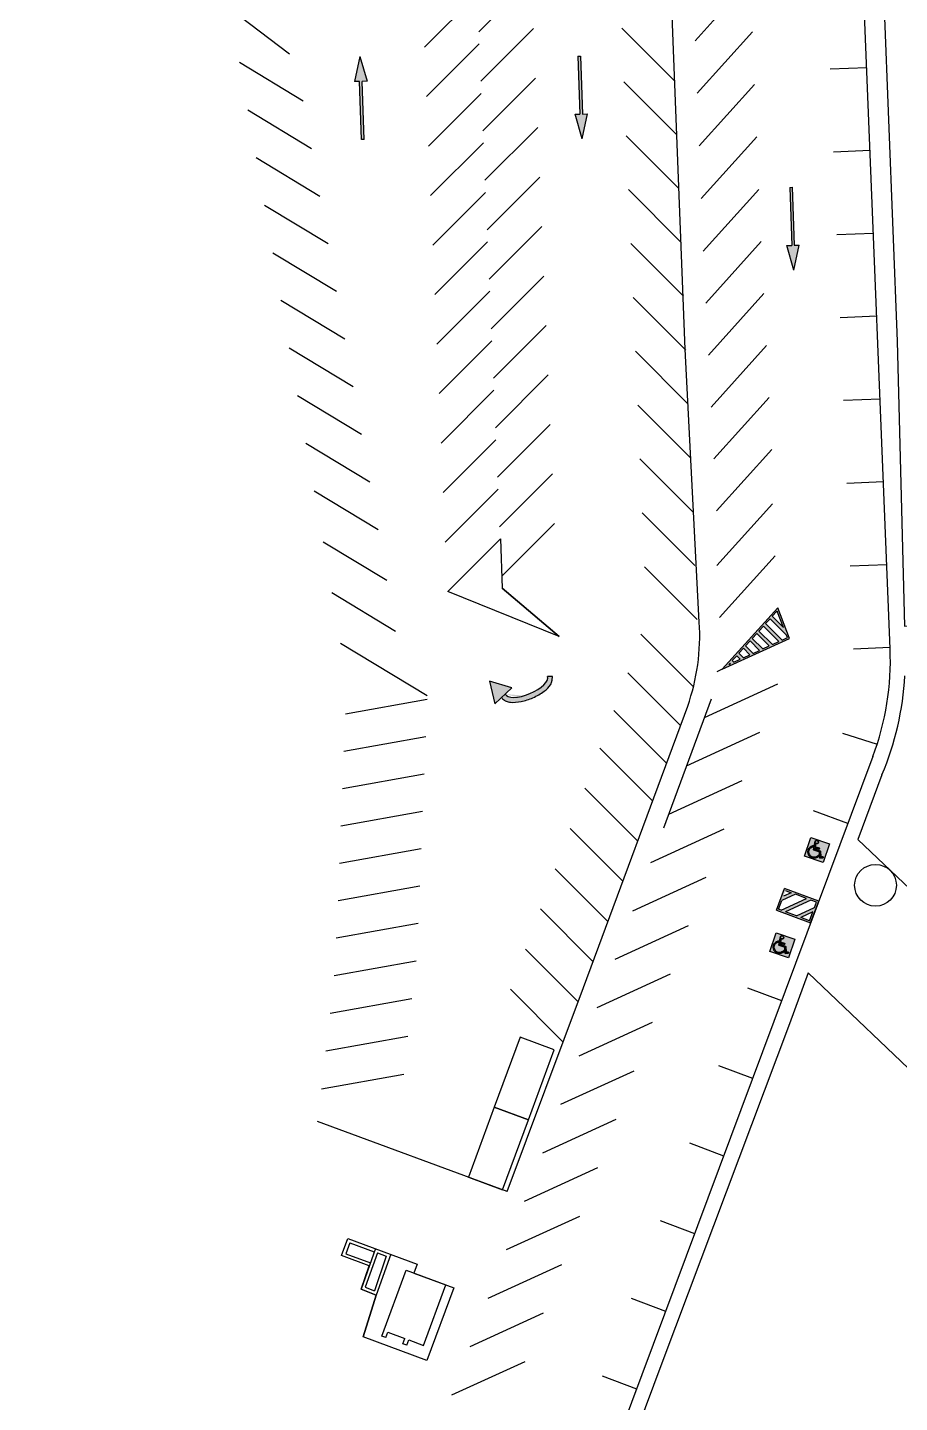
# Model space of a CAD drawing. Header units: millimetres. Extents: x 34038 to 35840, y 10511 to 10922.
# Drawn here: x 34167.5 to 34220.1, y 10673.6 to 10756.5 of the extents above; entities that cross this region are included whole.
import ezdxf

# ---------------------------------------------------------------- set-up
doc = ezdxf.new("R2010")
doc.units = ezdxf.units.MM
for name, color, linetype in [('GUIA', 7, 'Continuous'), ('PAREDE', 4, 'Continuous'), ('PINTURA BRANCA', 7, 'Continuous'), ('piso2', 2, 'Continuous')]:
    doc.layers.add(name, color=color, linetype=linetype)

# ---------------------------------------------------------------- blocks, each defined once
blk = doc.blocks.new('A$C51C17A21')
at = {"layer": 'PINTURA BRANCA'}
h = blk.add_hatch(color=152, dxfattribs=at)
h.paths.add_polyline_path([(9.180785392288044, 9.163803444595828), (0, 9.163803444595828), (0, 0), (9.180785392288044, 0)])
edge = h.paths.add_edge_path(flags=16)
edge.add_line((5.422054313698709, 5.759658274507842), (5.421210884993229, 5.279695285018647))
edge.add_line((5.421210884993229, 5.279695285018647), (3.371216165724718, 5.269816209399892))
edge.add_line((3.371216165724718, 5.269816209399892), (3.434992290459149, 4.612271246112527))
edge.add_line((3.434992290459149, 4.612271246112527), (6.32046581006648, 4.612235962520231))
edge.add_line((6.32046581006648, 4.612235962520231), (7.291269149901154, 2.146054230700997))
edge.add_line((7.291269149901154, 2.146054230700997), (8.265835677223322, 2.561483206763683))
edge.add_line((8.265835677223322, 2.561483206763683), (8.460630145193818, 2.108830044385854))
edge.add_line((8.460630145193818, 2.108830044385854), (7.028143119715196, 1.500893807131092))
edge.add_line((7.028143119715196, 1.500893807131092), (5.990097561407993, 4.122711449713847))
edge.add_line((5.990097561407993, 4.122711449713847), (3.009950167172747, 4.122993718423118))
edge.add_line((3.009950167172747, 4.122993718423118), (2.53974979408008, 8.155413962825719))
edge.add_arc((3.205961485207808, 8.053055018452483), 0.6740292062577634, 90.86110328032771, 171.2651935622226, ccw=False)
edge.add_line((3.195831822675927, 8.727008103485446), (3.431625227975701, 8.7240795656013))
edge.add_arc((3.423146651183856, 8.04142065083306), 0.682711564408401, 6.993114099470688, 89.28842694358462, ccw=False)
edge.add_line((4.100779381530401, 8.124540822512813), (4.101967756527984, 8.066675736668572))
edge.add_arc((3.374478854861763, 8.051735300494556), 0.7276423013270964, -109.66773350404361, 1.1765177688022277, ccw=False)
edge.add_line((3.129579916691682, 7.366543481538997), (3.311797415962019, 5.77027863477781))
edge.add_line((3.311797415962019, 5.77027863477781), (5.422054313698709, 5.759658274507842))
edge = h.paths.add_edge_path(flags=16)
edge.add_line((6.140327967041799, 2.954754088966752), (6.398734448690789, 2.329909958291523))
edge.add_arc((3.545799992762909, 3.567409587629868), 3.109765319510951, 302.00990588515776, 336.5505467284719, ccw=False)
edge.add_arc((3.613911364152955, 3.383162574035737), 2.917701294968827, 162.5317855962321, 302.793607434027, ccw=False)
edge.add_arc((3.412492398476161, 3.34164600982001), 2.739861174484087, 108.78632825692031, 160.438804791383, ccw=False)
edge.add_line((2.530148055141808, 5.935544179608314), (2.580854924532105, 5.481713625966677))
edge.add_arc((3.412492398461723, 3.341646009805345), 2.295976979367712, 111.2362938310106, 160.2370488798236)
edge.add_arc((3.613911364156479, 3.383162574032781), 2.473817099848291, 162.720137507934, 302.8637260381623)
edge.add_arc((3.545799992762568, 3.567409587629754), 2.665881124386374, 301.9444794714997, 346.7139074411326)
h = blk.add_hatch(color=256, dxfattribs=at)
edge = h.paths.add_edge_path()
edge.add_arc((3.374478854861763, 8.051735300494556), 0.7276423013270057, 250.3322664959564, 361.1765177688022)
edge.add_line((4.101967756527984, 8.066675736668572), (4.100779381530401, 8.124540822512813))
edge.add_arc((3.423146651183856, 8.04142065083306), 0.6827115644084146, 6.993114099470686, 89.28842694358454)
edge.add_line((3.431625227975701, 8.7240795656013), (3.195831822675927, 8.727008103485446))
edge.add_arc((3.205961485207808, 8.053055018452483), 0.674029206257754, 90.86110328032767, 171.2651935622226)
edge.add_line((2.53974979408008, 8.155413962825719), (3.009950167172747, 4.122993718423118))
edge.add_line((3.009950167172747, 4.122993718423118), (5.990097561407993, 4.122711449713847))
edge.add_line((5.990097561407993, 4.122711449713847), (7.028143119715196, 1.500893807131092))
edge.add_line((7.028143119715196, 1.500893807131092), (8.460630145193818, 2.108830044385854))
edge.add_line((8.460630145193818, 2.108830044385854), (8.265835677223322, 2.561483206763683))
edge.add_line((8.265835677223322, 2.561483206763683), (7.291269149901154, 2.146054230700997))
edge.add_line((7.291269149901154, 2.146054230700997), (6.32046581006648, 4.612235962520231))
edge.add_line((6.32046581006648, 4.612235962520231), (3.434992290459149, 4.612271246112527))
edge.add_line((3.434992290459149, 4.612271246112527), (3.371216165724718, 5.269816209399892))
edge.add_line((3.371216165724718, 5.269816209399892), (5.421279214686706, 5.279695614304501))
edge.add_line((5.421279214686706, 5.279695614304501), (5.422054313698709, 5.759658274507842))
edge.add_line((5.422054313698709, 5.759658274507842), (3.311797415962019, 5.77027863477781))
edge.add_line((3.311797415962019, 5.77027863477781), (3.129579916691682, 7.366543481538997))
edge = h.paths.add_edge_path()
edge.add_arc((3.412492398461723, 3.341646009805345), 2.295976979367714, 111.23629383101061, 160.2370488798236, ccw=False)
edge.add_line((2.580854924532105, 5.481713625966677), (2.530148055141808, 5.935544179608314))
edge.add_arc((3.412492398476161, 3.34164600982001), 2.739861174484073, 108.7863282569202, 160.438804791383)
edge.add_arc((3.613911364152841, 3.383162574035737), 2.917701294968806, 162.5317855962315, 302.7936074340288)
edge.add_arc((3.545799992762795, 3.567409587629868), 3.109765319511033, 302.0099058851595, 336.5505467284727)
edge.add_line((6.398734448690789, 2.329909958291523), (6.140327967041799, 2.954754088966752))
edge.add_arc((3.545799992762568, 3.567409587629868), 2.66588112438639, 301.9444794714964, 346.71390744113023, ccw=False)
edge.add_arc((3.613911364156479, 3.383162574032781), 2.473817099848283, 162.720137507934, 302.8637260381601, ccw=False)
blk.add_lwpolyline([(9.180785392288044, 0), (0, 0), (0, 9.163803444595828), (9.180785392288044, 9.163803444595828)], close=True, dxfattribs=at)
blk.add_lwpolyline([(8.460630145193818, 2.108830044385854), (7.028143119715196, 1.500893807131092), (5.990097561407993, 4.122711449713847), (3.009950167172747, 4.122993718423118), (2.53974979408008, 8.155413962825719, -0.5271040350187159), (3.195831822675927, 8.727008103485446), (3.431625227975701, 8.7240795656013, -0.3753540589992009), (4.100779381530401, 8.124540822512813), (4.101967756527984, 8.066675736668572, -0.5252580657301573), (3.129579916691682, 7.366543481538997), (3.311797415962019, 5.77027863477781), (5.422071464680243, 5.770278634777924), (5.421279214686706, 5.279695614304501), (3.371216165724718, 5.269816209399892), (3.434992290459149, 4.612271246112527), (6.32046581006648, 4.612235962520231), (7.291269149901154, 2.146054230700997), (8.265835677223322, 2.561483206763683)], format="xyb", close=True, dxfattribs=at)
at = {"layer": 'PINTURA BRANCA', "color": 250}
for points in [[(3.129579916691682, 7.366543481538997, 0.5252580657301571), (4.101967756527984, 8.066675736668572), (4.100779381530401, 8.124540822512813, 0.3753540589992009), (3.431625227975701, 8.7240795656013), (3.195831822675927, 8.727008103485446, 0.3659682706623709), (2.53974979408008, 8.155413962825719), (3.009950167172747, 4.122993718423118), (5.990097561407993, 4.122711449713847), (7.028143119715196, 1.500893807131092), (8.460630145193818, 2.108830044385854), (8.265835677223322, 2.561483206763683), (7.291269149901154, 2.146054230700997), (6.32046581006648, 4.612235962520231), (3.434992290459149, 4.612271246112527), (3.371216165724718, 5.269816209399892), (5.421279214686706, 5.279695614304501), (5.422071464680243, 5.770278634777924), (3.311797415962019, 5.77027863477781)], [(1.251749361771317, 4.11798344879719, -0.2171247333798054), (2.580854924532105, 5.481713625966677), (2.530148055141808, 5.935544179608314, 0.2292715696475673), (0.8307638776268504, 4.258988421397362, 0.7019114297085347), (5.194180469797061, 0.9304639785272002, 0.1518635365455348), (6.398734448690789, 2.329909958291523), (6.140327967041799, 2.954754088966752, -0.1978667100968566), (4.956310346832424, 1.305246306515642, -0.7011416496897603)]]:
    blk.add_lwpolyline(points, format="xyb", close=True, dxfattribs=at)
at = {"layer": 'PINTURA BRANCA'}
for points in [[(6.398734448690789, 2.329909958291523, -0.1518635365455338), (5.194180469797061, 0.9304639785272002, -0.7019114297085285), (0.8307638776268504, 4.258988421397362, -0.229271569647566), (2.530148055141808, 5.935544179608314)], [(6.140327967041799, 2.954754088966752, -0.1978667100968593), (4.956310346832424, 1.305246306515642, -0.701141649689756), (1.251749361771317, 4.11798344879719, -0.2171247333798052), (2.580854924532105, 5.481713625966677, 0.04686792952544745)]]:
    blk.add_lwpolyline(points, format="xyb", dxfattribs=at)
for points in [[(2.580854924532105, 5.481713625966677), (2.530148055141808, 5.935544179608428)], [(6.140327967041799, 2.954754088966752), (6.398734448690789, 2.329909958291637)]]:
    blk.add_lwpolyline(points, dxfattribs=at)

msp = doc.modelspace()

# ---------------------------------------------------------------- hatches: boundary and pattern name
for points in [[(34187.54232751472, 10754.77329474885), (34187.9702073282, 10753.28751419129), (34187.67039546732, 10753.27689119381), (34187.79433043789, 10749.77908615021), (34187.64442450745, 10749.77377465147), (34187.52048953688, 10753.27157969507), (34187.220677676, 10753.2609566976)], [(34200.94935003023, 10749.80441974887), (34200.52147021675, 10751.29020030643), (34200.82128207763, 10751.30082330391), (34200.69734710707, 10754.79862834751), (34200.84725303751, 10754.80393984625), (34200.97118800807, 10751.30613480265), (34201.27099986895, 10751.31675780012)], [(34213.73316494877, 10741.88778653393), (34213.30528513528, 10743.37356709149), (34213.60509699617, 10743.38419008896), (34213.48116202561, 10746.88199513257), (34213.63106795605, 10746.88730663131), (34213.75500292661, 10743.3895015877), (34214.05481478749, 10743.40012458518)]]:
    msp.add_hatch(color=256).paths.add_polyline_path(points)
h = msp.add_hatch(color=256)
h.paths.add_polyline_path([(34209.40631210987, 10717.81360796605), (34213.46977669969, 10719.67454680793), (34212.75252032469, 10721.52883212927)])
h.paths.add_polyline_path([(34212.69386247484, 10721.31428270047), (34212.75000709969, 10721.25813807561), (34213.1068506775, 10720.33560907286), (34212.42580054142, 10721.01665920894)], flags=16)
h.paths.add_polyline_path([(34212.29176957471, 10720.86784746317), (34213.2852724664, 10719.87434457148), (34213.34254967758, 10719.72626879879), (34213.01683148908, 10719.57710012385), (34212.02370764129, 10720.57022397164)], flags=16)
h.paths.add_polyline_path([(34211.88967667457, 10720.42141222588), (34212.82283366974, 10719.48825523072), (34212.43483803106, 10719.31056544444), (34211.62161474115, 10720.12378873435)], flags=16)
h.paths.add_polyline_path([(34211.48758377445, 10719.97497698858), (34212.24084021172, 10719.22172055131), (34211.85284457305, 10719.04403076503), (34211.21952184103, 10719.67735349705)], flags=16)
h.paths.add_polyline_path([(34211.08549087432, 10719.52854175129), (34211.65884675371, 10718.9551858719), (34211.27085111503, 10718.77749608562), (34210.8174289409, 10719.23091825976)], flags=16)
h.paths.add_polyline_path([(34210.68339797419, 10719.082106514), (34211.07685329569, 10718.68865119249), (34210.68885765702, 10718.51096140621), (34210.41533604077, 10718.78448302247)], flags=16)
h.paths.add_polyline_path([(34210.28130507406, 10718.6356712767), (34210.49485983768, 10718.42211651308), (34210.10686419901, 10718.2444267268), (34210.01324314064, 10718.33804778517)], flags=16)
h.paths.add_polyline_path([(34209.87921217393, 10718.18923603941), (34209.91286637967, 10718.15558183367), (34209.80399218937, 10718.10572088247)], flags=16)
edge = h.paths.add_edge_path(flags=17)
edge.add_line((34209.40631210987, 10717.81360796605), (34212.75252032469, 10721.52883212927))
h = msp.add_hatch(color=256)
h.dxf.hatch_style = 1
h.paths.add_polyline_path([(34196.67314665224, 10716.6671150319), (34196.62191422743, 10716.73252290937), (34195.35990818734, 10717.10281560912), (34195.69275729628, 10715.73195278151)])
edge = h.paths.add_edge_path()
edge.add_ellipse((34197.58954213902, 10716.85519248347), major_axis=(1.280330085889887, 0.5303300858898868), ratio=0.3961943476028767, start_angle=180.3948270071467, end_angle=235.524297287449, ccw=False)
edge.add_line((34196.31069034127, 10716.32137947554), (34196.08817142578, 10716.10912575359))
edge.add_spline(control_points=[(34196.08817142578, 10716.10912575359), (34196.10741173702, 10716.081642646), (34196.12895901519, 10716.05619943138), (34196.21807614521, 10715.96890462516), (34196.29501582646, 10715.92434020162), (34196.45438952524, 10715.8615304596), (34196.53781804757, 10715.84271105075), (34196.80153857198, 10715.81037207586), (34196.99539752782, 10715.82182001353), (34197.19993869116, 10715.85809799256)], knot_values=[3.230819538012998, 3.230819538013095, 3.230819538013095, 3.230819538013095, 3.308937361478944, 3.308937361478944, 3.53080464156444, 3.53080464156444, 3.752671921649935, 3.752671921649935, 4.202301106506004, 4.202301106506004, 4.202301106506004, 4.202301106506004], degree=3, periodic=0)
edge.add_line((34197.19993869116, 10715.85809799256), (34197.19097564458, 10715.87583840438))
edge.add_line((34197.19097564458, 10715.87583840438), (34197.03801343802, 10716.13682790746))
edge = h.paths.add_edge_path()
edge.add_spline(control_points=[(34197.19993869116, 10715.85809799256), (34197.22477728564, 10715.86250343348), (34197.24977340661, 10715.86727503367), (34197.50709545907, 10715.91970742976), (34197.75036904724, 10715.99828091601), (34198.01464315192, 10716.11377912912), (34198.04710662318, 10716.12851834763), (34198.07926056965, 10716.1436728284)], knot_values=[4.202301106506004, 4.202301106506004, 4.202301106506004, 4.202301106506004, 4.256902130601464, 4.256902130601464, 4.761132339552993, 4.761132339552993, 4.832369523672681, 4.832369523672681, 4.832369523672681, 4.832369523672681], degree=3, periodic=0)
edge.add_line((34198.07926056965, 10716.1436728284), (34198.00757852343, 10716.44216687513))
edge.add_ellipse((34197.58954213902, 10716.85519248347), major_axis=(1.280330085889887, 0.5303300858898868), ratio=0.3961943476028767, start_angle=235.524297287449, end_angle=279.4761506528264, ccw=False)
edge.add_line((34197.03801343802, 10716.13682790746), (34197.19097564458, 10715.87583840438))
edge.add_line((34197.19097564458, 10715.87583840438), (34197.19993869116, 10715.85809799257))
edge = h.paths.add_edge_path()
edge.add_spline(control_points=[(34198.07926056965, 10716.1436728284), (34198.29335360962, 10716.2445770474), (34198.4937241898, 10716.36389148666), (34198.82098128584, 10716.6149086729), (34198.95262616673, 10716.74382671349), (34199.08462767545, 10716.94173844564), (34199.11634751765, 10716.99924089768), (34199.16987222491, 10717.38552256936)], knot_values=[4.832369523672681, 4.832369523672681, 4.832369523672681, 4.832369523672681, 5.306693424207157, 5.306693424207157, 5.748760479240069, 5.748760479240069, 5.918881122770584, 5.918881122770584, 5.918881122770584, 5.918881122770584], degree=3, periodic=0)
edge.add_line((34199.16987222491, 10717.38552256936), (34198.86987222491, 10717.38552256936))
edge.add_ellipse((34197.58954213902, 10716.85519248347), major_axis=(1.280330085889887, 0.5303300858898868), ratio=0.3961943476028767, start_angle=279.4761506528264, end_angle=360, ccw=False)
edge.add_line((34198.00757852344, 10716.44216687513), (34198.07926056966, 10716.1436728284))
h = msp.add_hatch(color=256)
h.dxf.hatch_style = 1
h.paths.add_polyline_path([(34196.62191422743, 10716.73252290937), (34196.67314665224, 10716.6671150319), (34196.71353477563, 10716.70563997929)])
at = {"layer": 'PINTURA BRANCA'}
h = msp.add_hatch(color=256, dxfattribs=at)
h.paths.add_polyline_path([(34214.73971939686, 10702.52248743435), (34215.22812376424, 10703.82776006871), (34213.17367692356, 10704.59648897877), (34212.68527255618, 10703.29121634442)])
h.paths.add_polyline_path([(34214.49716615829, 10703.99451264316), (34213.83490749664, 10704.24233004584), (34212.99856300212, 10703.8614655458), (34212.8079450221, 10703.3520646443), (34212.96080278226, 10703.29486522164)], flags=16)
h.paths.add_polyline_path([(34213.88796490857, 10702.94792085789), (34213.22570624692, 10703.19573826057), (34214.76206962295, 10703.89538568208), (34215.09938746112, 10703.76916123932), (34214.9777945012, 10703.44422041584)], flags=16)
h.paths.add_polyline_path([(34214.68102948386, 10702.65115584055), (34214.87866754012, 10703.17931695118), (34214.15286837322, 10702.84879389681)], flags=16)
h.paths.add_polyline_path([(34213.22630299936, 10704.47007004308), (34213.57000403199, 10704.34145700691), (34213.09768996319, 10704.12636901046)], flags=16)

# ---------------------------------------------------------------- linework, layer by layer
for p, q in [((34206.42960039778, 10756.20561860438), (34205.69810971012, 10773.46773969641)), ((34219.53869799711, 10719.04527666864), (34217.39126442044, 10772.41240626298)), ((34207.17608331103, 10737.12108478485), (34206.42944137012, 10756.20952159558)), ((34187.54232751472, 10754.77329474885), (34187.220677676, 10753.2609566976)), ((34187.54232751472, 10754.77329474885), (34187.9702073282, 10753.28751419129)), ((34200.69734710707, 10754.79862834751), (34200.84725303751, 10754.80393984625)), ((34200.69734710707, 10754.79862834751), (34200.82128207763, 10751.30082330391)), ((34200.84725303751, 10754.80393984625), (34200.97118800807, 10751.30613480265)), ((34187.52048953688, 10753.27157969507), (34187.220677676, 10753.2609566976)), ((34187.64442450745, 10749.77377465147), (34187.52048953688, 10753.27157969507)), ((34187.9702073282, 10753.28751419129), (34187.67039546732, 10753.27689119381)), ((34187.79433043789, 10749.77908615021), (34187.67039546732, 10753.27689119381)), ((34200.52147021675, 10751.29020030643), (34200.82128207763, 10751.30082330391)), ((34200.94935003023, 10749.80441974887), (34200.52147021675, 10751.29020030643)), ((34200.94935003023, 10749.80441974887), (34201.27099986895, 10751.31675780012)), ((34200.97118800807, 10751.30613480265), (34201.27099986895, 10751.31675780012)), ((34187.79433043789, 10749.77908615021), (34187.64442450745, 10749.77377465147)), ((34213.48116202561, 10746.88199513257), (34213.63106795605, 10746.88730663131)), ((34213.48116202561, 10746.88199513257), (34213.60509699617, 10743.38419008896)), ((34213.63106795605, 10746.88730663131), (34213.75500292661, 10743.3895015877)), ((34213.30528513528, 10743.37356709149), (34213.60509699617, 10743.38419008896)), ((34213.73316494877, 10741.88778653393), (34213.30528513528, 10743.37356709149)), ((34213.73316494877, 10741.88778653393), (34214.05481478749, 10743.40012458518)), ((34213.75500292661, 10743.3895015877), (34214.05481478749, 10743.40012458518)), ((34208.02235041541, 10720.64879523611), (34207.17608331103, 10737.12108478485)), ((34212.69386247484, 10721.31428270047), (34212.75000709969, 10721.25813807561)), ((34191.59853994181, 10716.20821442672), (34186.36459221099, 10719.36855394884)), ((34186.66597197673, 10715.12204075891), (34191.59123699232, 10716.00667603719)), ((34201.03719858872, 10698.62823698111), (34207.32165768545, 10715.59228708685)), ((34186.56616795417, 10712.86891005973), (34191.5097114631, 10713.75682836948)), ((34186.48464242494, 10710.61906239202), (34191.42818593387, 10711.50698070177)), ((34219.04602829997, 10711.45529025236), (34217.59694785613, 10707.55790597326)), ((34186.38483840237, 10708.36593169284), (34191.3283819113, 10709.25385000259)), ((34186.30331287314, 10706.11608402513), (34191.24685638207, 10707.00400233488)), ((34186.22178734391, 10703.86623635742), (34191.16533085284, 10704.75415466717)), ((34186.103704828, 10701.60982262677), (34191.04724833693, 10702.49774093652)), ((34185.98562231209, 10699.35340889612), (34190.92916582102, 10700.24132720587)), ((34214.60013236423, 10699.49780024539), (34213.46249684948, 10696.43806481843)), ((34196.42335617564, 10686.32028728872), (34201.03719858872, 10698.62823698111)), ((34185.74003046457, 10697.0740929962), (34190.6835739735, 10697.96201130596)), ((34213.46249684948, 10696.43806481843), (34205.82196921307, 10676.12159211506)), ((34185.49443861705, 10694.79477709629), (34190.43798212598, 10695.68269540605)), ((34185.21461874954, 10692.50931344313), (34190.19239027846, 10693.40337950614)), ((34205.82196921307, 10676.12159211506), (34198.18474140007, 10655.69323388059))]:
    msp.add_line(p, q)
at = {"linetype": 'Continuous'}
for p, q in [((34224.47138258236, 10700.99768348753), (34217.59694785613, 10707.55790597326)), ((34228.84329054673, 10685.90565917522), (34214.60013236423, 10699.49780024539))]:
    msp.add_line(p, q, dxfattribs=at)
for points in [[(34197.89083749413, 10759.44432202802), (34194.7088569788, 10756.26234151268)], [(34191.43117436089, 10755.33879204925), (34194.61315487623, 10758.52077256459)], [(34183.2999455028, 10754.91867881257), (34179.70813961246, 10757.62956989229)], [(34219.18725246032, 10757.62526995446), (34219.96811880334, 10737.61454469751), (34220.40189877497, 10720.41926043016), (34231.99997337456, 10720.71184137226)], [(34198.01731932227, 10756.45953401894), (34194.83533880693, 10753.2775535036)], [(34206.52171048053, 10753.30893418015), (34203.3397299652, 10756.49091469549)], [(34191.55765618903, 10752.35400404017), (34194.73963670437, 10755.53598455551)], [(34184.12463858709, 10752.08611781267), (34180.27242027583, 10754.41214749485)], [(34198.14380115041, 10753.47474600986), (34194.96182063507, 10750.29276549452)], [(34206.65938610797, 10750.0599887155), (34203.47740559262, 10753.24196923084)], [(34191.68413801717, 10749.36921603109), (34194.86611853251, 10752.55119654643)], [(34184.6258556894, 10749.21352727831), (34180.77363737814, 10751.5395569605)], [(34198.27028297856, 10750.48995800078), (34195.08830246321, 10747.30797748544)], [(34206.79706173539, 10746.81104325085), (34203.61508122006, 10749.99302376619)], [(34191.81061984531, 10746.38442802201), (34194.99260036065, 10749.56640853735)], [(34185.12707279171, 10746.34093674395), (34181.27485448046, 10748.66696642614)], [(34198.39676480669, 10747.5051699917), (34195.21478429135, 10744.32318947636)], [(34191.93710167345, 10743.39964001293), (34195.11908218879, 10746.58162052827)], [(34206.93473736283, 10743.5620977862), (34203.75275684749, 10746.74407830154)], [(34185.62828989403, 10743.46834620959), (34181.77607158277, 10745.79437589178)], [(34198.52324663483, 10744.52038198261), (34195.3412661195, 10741.33840146728)], [(34192.06358350159, 10740.41485200385), (34195.24556401693, 10743.59683251919)], [(34207.07241299026, 10740.31315232155), (34203.89043247492, 10743.49513283688)], [(34186.12950699634, 10740.59575567523), (34182.27728868508, 10742.92178535742)], [(34198.64972846297, 10741.53559397353), (34195.46774794764, 10738.3536134582)], [(34192.19006532973, 10737.43006399477), (34195.37204584507, 10740.61204451011)], [(34186.63072409865, 10737.72316514087), (34182.77850578739, 10740.04919482306)], [(34207.21008861768, 10737.06420685689), (34204.02810810235, 10740.24618737223)], [(34198.77621029111, 10738.55080596445), (34195.59422977577, 10735.36882544912)], [(34192.31654715787, 10734.44527598569), (34195.49852767321, 10737.62725650103)], [(34187.13194120096, 10734.85057460651), (34183.2797228897, 10737.1766042887)], [(34207.34776424512, 10733.81526139224), (34204.16578372978, 10736.99724190758)], [(34198.90269211926, 10735.56601795537), (34195.72071160391, 10732.38403744004)], [(34187.63315830327, 10731.97798407215), (34183.78093999202, 10734.30401375434)], [(34192.44302898601, 10731.46048797661), (34195.62500950135, 10734.64246849195)], [(34207.48543987255, 10730.56631592759), (34204.30345935721, 10733.74829644293)], [(34199.02917394739, 10732.58122994629), (34195.84719343206, 10729.39924943096)], [(34188.13437540559, 10729.10539353779), (34184.28215709433, 10731.43142321998)], [(34192.56951081415, 10728.47569996753), (34195.75149132949, 10731.65768048287)], [(34207.62311549998, 10727.31737046294), (34204.44113498464, 10730.49935097828)], [(34199.15565577553, 10729.59644193721), (34195.9736752602, 10726.41446142187)], [(34188.6355925079, 10726.23280300344), (34184.78337419665, 10728.55883268562)], [(34192.69599264229, 10725.49091195845), (34195.87797315763, 10728.67289247379)], [(34207.76079112741, 10724.06842499829), (34204.57881061207, 10727.25040551363)], [(34199.28213760367, 10726.61165392813), (34196.10015708834, 10723.42967341279)], [(34192.85237271667, 10722.50612394937), (34196.034353232, 10725.68810446471)], [(34196.02067334059, 10725.6744245733), (34196.13093681391, 10722.70331645563)], [(34189.1707164471, 10723.16451527641), (34185.31849813584, 10725.4905449586)], [(34207.89846675484, 10720.81947953364), (34204.7164862395, 10724.00146004898)], [(34189.69316913612, 10720.10387864848), (34185.84095082487, 10722.42990833067)], [(34199.57070269334, 10719.80193563009), (34196.13093681391, 10722.70331645563)], [(34207.66686917836, 10716.75058191529), (34204.48488866302, 10719.93256243063)], [(34199.16987222491, 10717.38552256936), (34198.86987222491, 10717.38552256936)], [(34206.88705243981, 10714.41912881662), (34203.70507192447, 10717.60110933196)], [(34206.04602440396, 10712.14888701525), (34202.86404388862, 10715.33086753059)], [(34205.20499636811, 10709.87864521387), (34202.02301585278, 10713.06062572921)], [(34204.30662551164, 10707.45361419877), (34201.1246449963, 10710.63559471411)], [(34203.40825465517, 10705.02858318366), (34200.22627413983, 10708.210563699)], [(34202.5098837987, 10702.60355216856), (34199.32790328336, 10705.7855326839)], [(34201.61151294223, 10700.17852115345), (34198.42953242689, 10703.36050166879)], [(34200.71033665312, 10697.75629557099), (34197.52835613777, 10700.93827608633)], [(34199.80916036401, 10695.33406998852), (34196.62717984866, 10698.51605050386)]]:
    msp.add_lwpolyline(points)
for points in [[(34199.57070269334, 10719.80193563009), (34192.85237271667, 10722.50612394937), (34196.034353232, 10725.68810446471), (34196.13093681391, 10722.70331645563)], [(34195.35990818734, 10717.10281560912), (34195.69275729628, 10715.73195278151), (34196.71353477563, 10716.70563997929)]]:
    msp.add_lwpolyline(points, close=True)
at = {"elevation": 98}
for points in [[(34197.21036173489, 10695.62511998042), (34195.64925316285, 10691.40458209689), (34197.71262723924, 10690.64137346167), (34199.27373581129, 10694.8619113452)], [(34195.64925316285, 10691.40458209689), (34194.08814459081, 10687.18404421337), (34196.1515186672, 10686.42083557814), (34197.71262723924, 10690.64137346167)]]:
    msp.add_lwpolyline(points, close=True, dxfattribs=at)
for centre, radius, start, end in [((34192.35233052169, 10740.9535990281), 47.76198693789699, 112.1583398979694, 161.0348416150369), ((34192.55925832671, 10740.49470540084), 38.24454000381668, 97.83635542779444, 180.4327624061171), ((34192.55925832671, 10740.49470540084), 38.09454000381668, 97.83635542779444, 180.4327624061171), ((34195.11677219043, 10719.86035041871), 12.92964015551704, 340.7252058977455, 3.496045047175582), ((34202.95212078961, 10718.37785136231), 16.6, 339.4852541210664, 2.304274920656213), ((34202.80121489298, 10718.35360777702), 17.64881716430744, 336.9916226090126, 356.9640944147322)]:
    msp.add_arc(centre, radius, start, end)
msp.add_ellipse((34197.58954213902, 10716.85519248347), major_axis=(1.280330085889887, 0.5303300858898865), ratio=0.3961943476028768, start_param=3.148483684840298, end_param=6.283185307179586)
msp.add_open_spline([(34196.08817142578, 10716.10912575359), (34196.10741173702, 10716.081642646), (34196.12895901519, 10716.05619943138), (34196.21807614521, 10715.96890462516), (34196.29501582646, 10715.92434020162), (34196.45438952524, 10715.8615304596), (34196.53781804757, 10715.84271105075), (34196.82298233447, 10715.80774251451), (34197.04273504181, 10715.82508853062), (34197.50709545907, 10715.91970742976), (34197.75036904724, 10715.99828091601), (34198.23246874144, 10716.20897750804), (34198.46828431192, 10716.34437824572), (34198.82098128584, 10716.6149086729), (34198.95262616673, 10716.74382671349), (34199.08462767545, 10716.94173844564), (34199.11634751765, 10716.99924089768), (34199.16987222491, 10717.38552256936)], degree=3, knots=[3.230819538012998, 3.230819538013095, 3.230819538013095, 3.230819538013095, 3.308937361478944, 3.308937361478944, 3.53080464156444, 3.53080464156444, 3.752671921649935, 3.752671921649935, 4.256902130601464, 4.256902130601464, 4.761132339552993, 4.761132339552993, 5.306693424207157, 5.306693424207157, 5.748760479240069, 5.748760479240069, 5.918881122770584, 5.918881122770584, 5.918881122770584, 5.918881122770584])
at = {"layer": 'GUIA'}
msp.add_line((34218.49938244457, 10712.56040733317), (34197.22097970264, 10655.69335483192), dxfattribs=at)
at = {"layer": 'PAREDE', "color": 2}
for p, q in [((34188.86357258142, 10677.59858500347), (34190.32967133919, 10681.57171719766)), ((34190.32967133919, 10681.57171719766), (34192.73137580604, 10680.68548040429)), ((34191.38471130362, 10677.03601541365), (34192.73137580604, 10680.68548040429)), ((34189.09811403326, 10677.51203844162), (34188.86357258142, 10677.59858500347)), ((34189.09811403326, 10677.51203844162), (34189.21754828862, 10677.83570564516)), ((34189.21754828862, 10677.83570564516), (34190.25891233479, 10677.45143891054)), ((34190.13947807943, 10677.127771707), (34190.25891233479, 10677.45143891054)), ((34190.37401953127, 10677.04122514515), (34190.13947807943, 10677.127771707)), ((34190.37401953127, 10677.04122514515), (34190.49345378663, 10677.36489234869)), ((34190.49345378663, 10677.36489234869), (34191.38471130362, 10677.03601541365))]:
    msp.add_line(p, q, dxfattribs=at)
at = {"layer": 'PINTURA BRANCA'}
for p, q in [((34207.76565852794, 10755.7275754906), (34211.11186674277, 10759.44279965383)), ((34207.88978869544, 10752.55409871567), (34211.23599691027, 10756.2693228789)), ((34215.92932201476, 10754.02625983007), (34218.12754309045, 10754.11471378633)), ((34208.01391886294, 10749.38062194074), (34211.36012707777, 10753.09584610396)), ((34208.13804903044, 10746.2071451658), (34211.48425724528, 10749.92236932903)), ((34216.13035373353, 10749.03030283986), (34218.32857480922, 10749.11875679612)), ((34208.26217919795, 10743.03366839087), (34211.60838741277, 10746.74889255409)), ((34216.33138545231, 10744.03434584965), (34218.529606528, 10744.12279980591)), ((34208.41940716827, 10739.89693940594), (34211.7656153831, 10743.61216356917)), ((34208.58034558775, 10736.76433005419), (34211.92655380259, 10740.47955421742)), ((34216.53241717108, 10739.03838885944), (34218.73063824677, 10739.1268428157)), ((34208.74128400724, 10733.63172070244), (34212.08749222207, 10737.34694486567)), ((34208.90222242672, 10730.49911135069), (34212.24843064156, 10734.21433551391)), ((34216.73344888986, 10734.04243186922), (34218.93166996555, 10734.13088582549)), ((34209.06316084621, 10727.36650199894), (34212.40936906104, 10731.08172616216)), ((34216.93448060863, 10729.04647487901), (34219.13270168432, 10729.13492883527)), ((34209.0844352709, 10724.07882666955), (34212.43064348573, 10727.79405083277)), ((34209.24537369038, 10720.9462173178), (34212.59158190521, 10724.66144148102)), ((34209.24537369038, 10720.9462173178), (34212.59158190521, 10724.66144148102)), ((34217.1355123274, 10724.0505178888), (34219.33373340309, 10724.13897184506)), ((34209.40631210987, 10717.81360796605), (34212.75252032469, 10721.52883212927)), ((34209.40631210987, 10717.81360796605), (34212.75252032469, 10721.52883212927)), ((34213.46977669969, 10719.67454680793), (34212.75252032469, 10721.52883212927)), ((34212.02370764129, 10720.57022397164), (34212.29176957471, 10720.86784746317)), ((34212.29176957471, 10720.86784746317), (34213.2852724664, 10719.87434457148)), ((34212.42580054142, 10721.01665920894), (34212.69386247484, 10721.31428270047)), ((34212.42580054142, 10721.01665920894), (34213.1068506775, 10720.33560907286)), ((34213.1068506775, 10720.33560907286), (34212.75000709969, 10721.25813807561)), ((34211.21952184103, 10719.67735349705), (34211.48758377445, 10719.97497698858)), ((34211.48758377445, 10719.97497698858), (34212.24084021172, 10719.22172055131)), ((34211.62161474115, 10720.12378873435), (34211.88967667457, 10720.42141222588)), ((34211.62161474115, 10720.12378873435), (34212.43483803106, 10719.31056544444)), ((34211.88967667457, 10720.42141222588), (34212.82283366974, 10719.48825523072)), ((34212.02370764129, 10720.57022397164), (34213.01683148908, 10719.57710012385)), ((34213.34254967758, 10719.72626879879), (34213.2852724664, 10719.87434457148)), ((34209.40631210987, 10717.81360796605), (34213.46977669969, 10719.67454680793)), ((34210.41533604077, 10718.78448302247), (34210.68339797419, 10719.082106514)), ((34210.68339797419, 10719.082106514), (34211.07685329569, 10718.68865119249)), ((34210.8174289409, 10719.23091825976), (34211.08549087432, 10719.52854175129)), ((34210.8174289409, 10719.23091825976), (34211.27085111503, 10718.77749608562)), ((34211.08549087432, 10719.52854175129), (34211.65884675371, 10718.9551858719)), ((34211.21952184103, 10719.67735349705), (34211.85284457305, 10719.04403076503)), ((34211.27085111503, 10718.77749608562), (34211.65884675371, 10718.9551858719)), ((34211.85284457305, 10719.04403076503), (34212.24084021172, 10719.22172055131)), ((34212.43483803106, 10719.31056544444), (34212.82283366974, 10719.48825523072)), ((34213.01683148908, 10719.57710012385), (34213.34254967758, 10719.72626879879)), ((34217.33654404618, 10719.05456089859), (34219.53476512187, 10719.14301485485)), ((34209.80399218937, 10718.10572088247), (34209.87921217393, 10718.18923603941)), ((34209.80399218937, 10718.10572088247), (34209.91286637967, 10718.15558183367)), ((34209.87921217393, 10718.18923603941), (34209.91286637967, 10718.15558183367)), ((34210.01324314064, 10718.33804778517), (34210.28130507406, 10718.6356712767)), ((34210.01324314064, 10718.33804778517), (34210.10686419901, 10718.2444267268)), ((34210.10686419901, 10718.2444267268), (34210.49485983768, 10718.42211651308)), ((34210.28130507406, 10718.6356712767), (34210.49485983768, 10718.42211651308)), ((34210.41533604077, 10718.78448302247), (34210.68885765702, 10718.51096140621)), ((34210.68885765702, 10718.51096140621), (34211.07685329569, 10718.68865119249)), ((34209.40631210987, 10717.81360796605), (34209.07420556503, 10717.66151362505)), ((34208.33472616946, 10714.903120199), (34212.76315727734, 10716.931202215)), ((34205.88143287882, 10708.25042033725), (34208.76218848464, 10716.02663173226)), ((34207.25516039009, 10711.98897791696), (34211.68359149797, 10714.01705993296)), ((34216.67210659959, 10713.96461810997), (34218.75470809287, 10713.29471900885)), ((34206.17559461073, 10709.07483563492), (34210.60402571862, 10711.10291765092)), ((34216.98035064748, 10708.51071925772), (34214.91986442218, 10709.28170797292)), ((34205.09602883137, 10706.16069335288), (34209.52445993925, 10708.18877536888)), ((34204.01646305201, 10703.24655107084), (34208.4448941599, 10705.27463308684)), ((34212.68527255618, 10703.29121634442), (34213.17367692356, 10704.59648897877)), ((34213.83490749664, 10704.24233004584), (34212.99856300212, 10703.8614655458)), ((34213.57000403199, 10704.34145700691), (34213.09768996319, 10704.12636901046)), ((34215.22812376424, 10703.82776006871), (34213.17367692356, 10704.59648897877)), ((34213.22630299936, 10704.47007004308), (34213.57000403199, 10704.34145700691)), ((34214.49716615829, 10703.99451264316), (34213.83490749664, 10704.24233004584)), ((34212.68527255618, 10703.29121634442), (34214.73971939686, 10702.52248743435)), ((34212.8079450221, 10703.3520646443), (34212.99856300212, 10703.8614655458)), ((34212.96080278226, 10703.29486522164), (34212.8079450221, 10703.3520646443)), ((34212.96080278226, 10703.29486522164), (34214.49716615829, 10703.99451264316)), ((34214.76206962295, 10703.89538568208), (34213.22570624692, 10703.19573826057)), ((34213.88796490857, 10702.94792085789), (34213.22570624692, 10703.19573826057)), ((34213.88796490857, 10702.94792085789), (34214.9777945012, 10703.44422041584)), ((34214.87866754012, 10703.17931695118), (34214.15286837322, 10702.84879389681)), ((34214.68102948386, 10702.65115584055), (34214.87866754012, 10703.17931695118)), ((34214.73971354903, 10702.52245693704), (34215.22812961206, 10703.82779056602)), ((34214.73971939686, 10702.52248743435), (34215.22812376424, 10703.82776006871)), ((34215.09938746112, 10703.76916123932), (34214.76206962295, 10703.89538568208)), ((34214.9777945012, 10703.44422041584), (34215.09938746112, 10703.76916123932)), ((34202.93689727265, 10700.3324087888), (34207.36532838053, 10702.3604908048)), ((34214.68102948386, 10702.65115584055), (34214.15286837322, 10702.84879389681)), ((34201.85733149329, 10697.41826650676), (34206.28576260117, 10699.44634852276)), ((34210.92706492198, 10698.61049874496), (34212.9875098817, 10697.8395430345)), ((34200.76402327416, 10694.49783062), (34205.19245438205, 10696.52591263599)), ((34199.66894472849, 10691.57658397941), (34204.09737583637, 10693.60466599541)), ((34209.17485776111, 10693.92757550564), (34211.23530272083, 10693.15661979518)), ((34196.42335617564, 10686.32028728872, 98), (34184.9880042865, 10690.55003865007, 98)), ((34198.57386618281, 10688.65533733883), (34203.0022972907, 10690.68341935483)), ((34207.42265060025, 10689.24465226631), (34209.48309555996, 10688.47369655585)), ((34197.47878763713, 10685.73409069824), (34201.90721874502, 10687.76217271424)), ((34196.38370909146, 10682.81284405766), (34200.81214019934, 10684.84092607366)), ((34205.67044343938, 10684.56172902699), (34207.73088839909, 10683.79077331653)), ((34205.67044343938, 10684.56172902699), (34207.73088839909, 10683.79077331653)), ((34195.28863054579, 10679.89159741707), (34199.71706165367, 10681.91967943307)), ((34203.91823627851, 10679.87880578766), (34205.97868123822, 10679.10785007721)), ((34194.19006486778, 10676.96875377968), (34198.61849597566, 10678.99683579568)), ((34193.09061328804, 10674.04550442718), (34197.51904439592, 10676.07358644318)), ((34202.16602911764, 10675.19588254834), (34204.22647407735, 10674.42492683788))]:
    msp.add_line(p, q, dxfattribs=at)
at = {"layer": 'piso2', "color": 2}
for p, q in [((34186.81355853601, 10683.48654027149), (34191.00243386494, 10681.940829549)), ((34187.00121091603, 10683.41735512659), (34187.00119167502, 10683.41730293877)), ((34186.93200652744, 10683.2296505515), (34186.68597363677, 10682.56233016699)), ((34186.68597363677, 10682.56233016699), (34188.1726899252, 10682.02419535478)), ((34186.93200652744, 10683.2296505515), (34188.40701351724, 10682.68536743471)), ((34188.47382866005, 10682.87389436264), (34187.61002132241, 10680.43655850108)), ((34188.47382866005, 10682.87389436264), (34187.61002132241, 10680.43655850108)), ((34188.59410565527, 10682.61632973339), (34187.86050016634, 10680.55003628013)), ((34189.40815737913, 10682.52912355759), (34188.52159832475, 10680.06289939899)), ((34188.59410565527, 10682.61632973339), (34189.13171721409, 10682.41794904985)), ((34186.61678727383, 10682.37467448326), (34186.61637673505, 10682.37356096996)), ((34189.13171721409, 10682.41794904985), (34188.41208548937, 10680.32393922415)), ((34187.61002132241, 10680.43655850108), (34188.52159832475, 10680.06289939898)), ((34188.52159832475, 10680.06289939899), (34187.7324913452, 10677.55303925024)), ((34187.86050016634, 10680.55003628013), (34188.41208548937, 10680.32393922415))]:
    msp.add_line(p, q, dxfattribs=at)
msp.add_lwpolyline([(34186.81355853601, 10683.48654027149), (34191.00243386494, 10681.940829549), (34190.80192604068, 10681.39745343984), (34193.20045825493, 10680.51238604808), (34191.58401076889, 10676.1318141233), (34187.7324913452, 10677.55303925024), (34188.52148269447, 10680.0629467963), (34187.61002132241, 10680.43655850108), (34188.10574803153, 10681.83531078416), (34186.43225010016, 10682.45230907037), (34186.81384613551, 10683.4864341462)], dxfattribs=at)
at = {"layer": 'piso2'}
msp.add_circle((34218.65566813762, 10704.78999692682), 1.258413418696633, dxfattribs=at)

# ---------------------------------------------------------------- block references
at = {"layer": 'PINTURA BRANCA', "xscale": 0.130707771582163, "yscale": 0.130707771582163, "zscale": 0.130707771582163, "rotation": 341.1863724233775}
for p in [(34214.36536373063, 10706.53914536227), (34212.27137260839, 10700.79015119575)]:
    msp.add_blockref('A$C51C17A21', p, dxfattribs=at)

doc.saveas('drawing.dxf')
